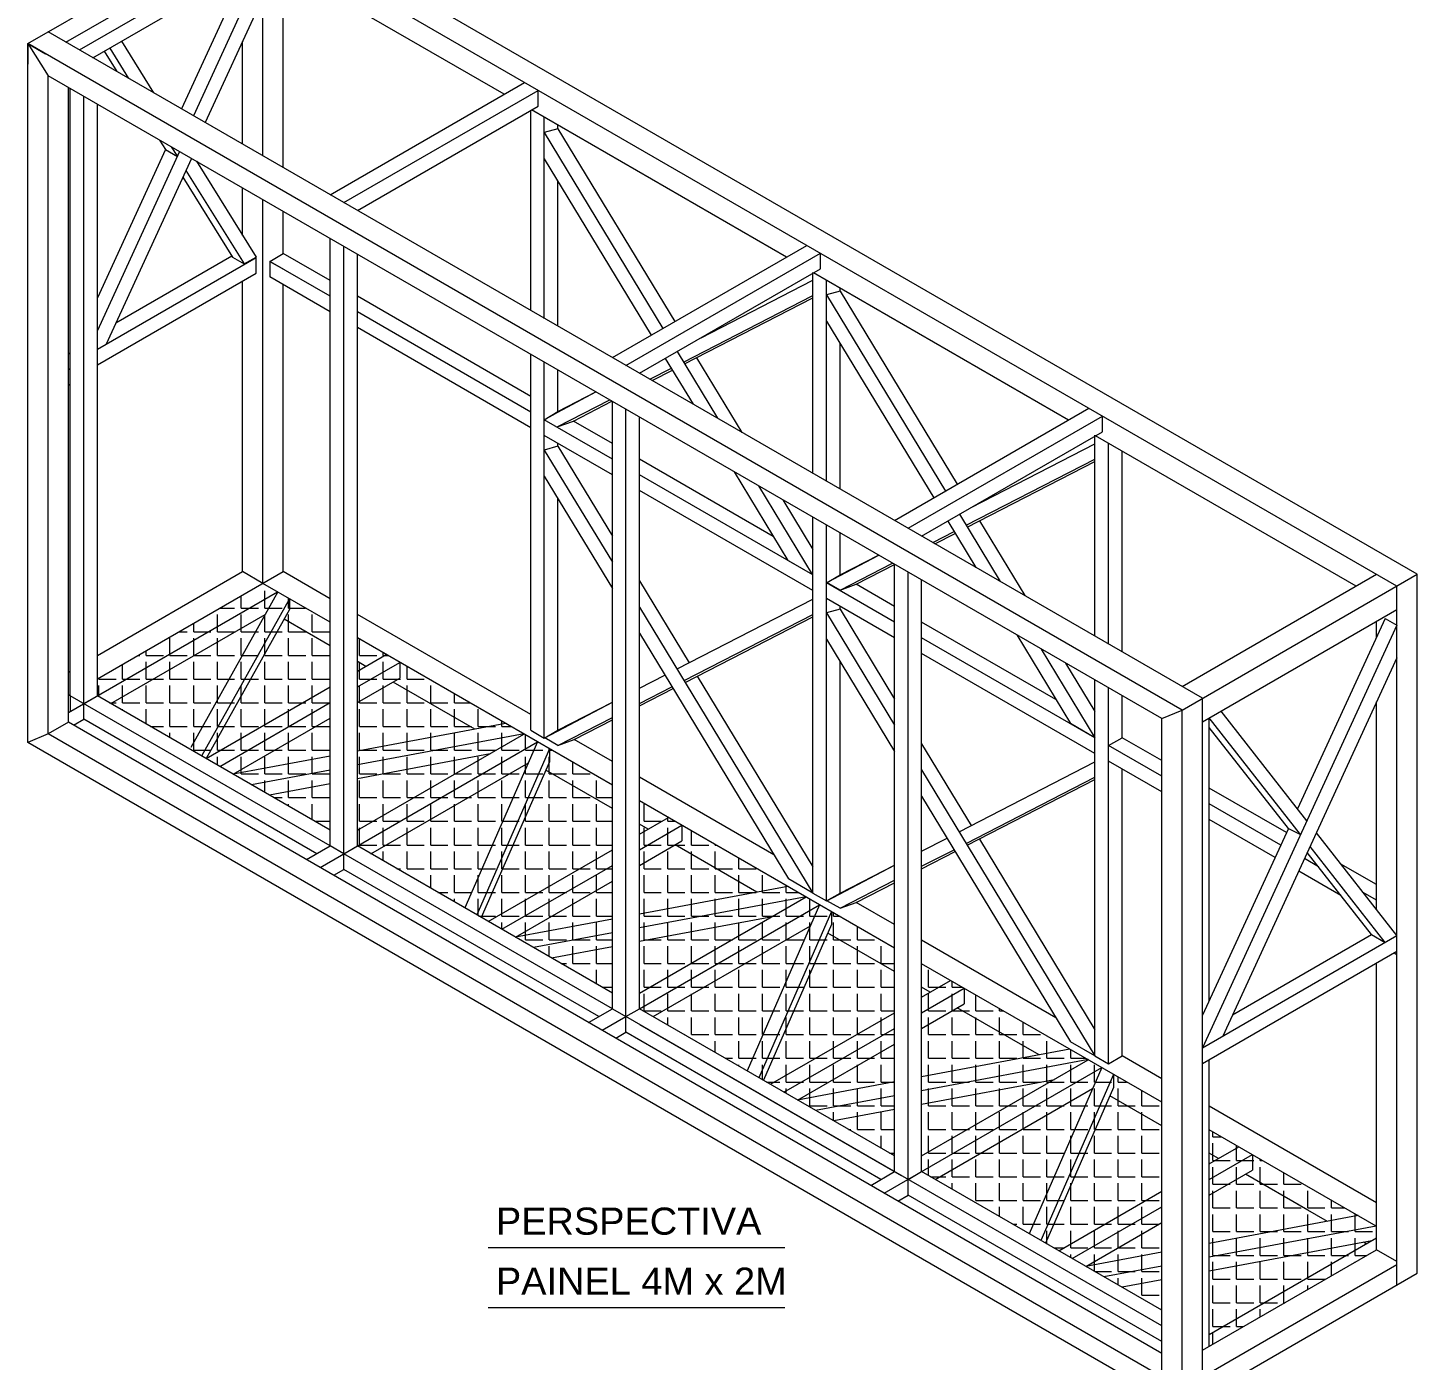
# Model space of a CAD drawing. Header units: millimetres. Extents: x 240378 to 252481, y -44226 to -32994.
# Drawn here: x 248387 to 252481, y -40822 to -36895 of the extents above; entities that cross this region are included whole.
import ezdxf

# ---------------------------------------------------------------- set-up
doc = ezdxf.new("R2010")
doc.units = ezdxf.units.MM
doc.header["$LTSCALE"] = 0.08
doc.layers.get('0').update_dxf_attribs({"lineweight": 5})
doc.styles.add('1-75', font='arial.ttf', dxfattribs={"height": 15})

msp = doc.modelspace()

# ---------------------------------------------------------------- hatches: boundary and pattern name
h = msp.add_hatch()
h.set_pattern_fill('ANGLE', color=256, scale=10)
h.set_pattern_definition([(0, (0, 441.044), (0, 69.85), [50.8, -19.05]), (90, (0, 441.044), (-69.85, 4e-15), [50.8, -19.05])])
h.paths.add_polyline_path([(249278.1, -38647.1), (249158.1, -38577.8), (249158.1, -38609), (249142, -38637.8), (249278.1, -38716.3)])
h.paths.add_polyline_path([(249278.1, -38716.3), (249142, -38637.8), (248912.4, -39048.9), (249278.1, -38837.8)])
h.paths.add_polyline_path([(249158.1, -38609), (249158.1, -38577.8), (249123.3, -38557.7), (249086, -38624.6), (248631.7, -38886.9), (248912.4, -39048.9)])
h.paths.add_polyline_path([(249086, -38624.6), (249122.5, -38559.1), (249122.5, -38557.3), (248591.7, -38863.8), (248631.7, -38886.9)])
h.paths.add_polyline_path([(249122.5, -38557.3), (249079.5, -38532.4), (248591.7, -38814.1), (248591.7, -38863.8)])
h.paths.add_polyline_path([(249443.2, -38742.4), (249358.1, -38693.3), (249358.1, -38762.5), (249383.2, -38777.1)])
h.paths.add_polyline_path([(249358.1, -38762.5), (249358.1, -38791.6), (249383.2, -38777.1)], flags=17)
h.paths.add_polyline_path([(249483.2, -38765.5), (249443.2, -38742.4), (249383.2, -38777.1), (249358.1, -38791.6), (249358.1, -38837.8)])
h.paths.add_polyline_path([(249278.1, -38884), (249278.1, -38837.8), (248912.4, -39048.9), (248952.4, -39072)])
h.paths.add_polyline_path([(249278.1, -38930.2), (249278.1, -38884), (248952.4, -39072), (248992.4, -39095.1)])
h.paths.add_polyline_path([(249483.2, -38811.7), (249483.2, -38765.5), (249358.1, -38837.8), (249358.1, -38884)])
h.paths.add_polyline_path([(249483.2, -38765.5), (249483.2, -38811.7), (249463.2, -38823.3), (249704.1, -38962.3), (249794.8, -38945.4)])
h.paths.add_polyline_path([(249463.2, -38823.3), (249358.1, -38884), (249358.1, -39026.9), (249704.1, -38962.3)])
h.paths.add_polyline_path([(249278.1, -38930.2), (248992.4, -39095.1), (249278.1, -39041.8)], flags=17)
h.paths.add_polyline_path([(249278.1, -39041.8), (248992.4, -39095.1), (249045.6, -39125.9), (249278.1, -39082.5)])
h.paths.add_polyline_path([(249278.1, -39123.2), (249278.1, -39082.5), (249045.6, -39125.9), (249098.9, -39156.6)])
h.paths.add_polyline_path([(249848.1, -38976.2), (249794.8, -38945.4), (249358.1, -39026.9), (249358.1, -39067.6)])
h.paths.add_polyline_path([(249746.4, -39035.8), (249848.9, -38976.6), (249848.1, -38976.2), (249358.1, -39067.6), (249358.1, -39108.3)])
h.paths.add_polyline_path([(249746.4, -39035.8), (249358.1, -39108.3), (249358.1, -39260)], flags=17)
h.paths.add_polyline_path([(249278.1, -39123.2), (249098.9, -39156.6), (249278.1, -39260)])
h.paths.add_polyline_path([(249888.9, -38999.7), (249848.9, -38976.6), (249358.1, -39260), (249358.1, -39306.2)])
h.paths.add_polyline_path([(249861.9, -39061.5), (249888.9, -38999.7), (249358.1, -39306.2), (249398.1, -39329.3)])
h.paths.add_polyline_path([(249861.9, -39061.5), (249398.1, -39329.3), (249674.8, -39489.1)])
h.paths.add_polyline_path([(249923.8, -39019.9), (249888.9, -38999.7), (249674.8, -39489.1), (249709.7, -39509.3)])
h.paths.add_polyline_path([(249923.8, -39058.1), (249923.8, -39019.9), (249709.7, -39509.3), (249723.1, -39517)])
h.paths.add_polyline_path([(250109.4, -39196.3), (249912.9, -39082.9), (249723.1, -39517), (249743.8, -39528.9), (250109.4, -39317.8)])
h.paths.add_polyline_path([(249923.8, -39019.9), (249923.8, -39058.1), (249912.9, -39082.9), (250109.4, -39196.3), (250109.4, -39127.1)])
h.paths.add_polyline_path([(250274.6, -39222.4), (250189.4, -39173.3), (250189.4, -39242.5), (250214.6, -39257.1)])
h.paths.add_polyline_path([(250214.6, -39257.1), (250189.4, -39242.5), (250189.4, -39271.6)], flags=17)
h.paths.add_polyline_path([(250314.6, -39245.5), (250274.6, -39222.4), (250214.6, -39257.1), (250189.4, -39271.6), (250189.4, -39317.8)])
h.paths.add_polyline_path([(250314.6, -39291.7), (250314.6, -39245.5), (250189.4, -39317.8), (250189.4, -39364)])
h.paths.add_polyline_path([(250109.4, -39364), (250109.4, -39317.8), (249743.8, -39528.9), (249783.8, -39552)])
h.paths.add_polyline_path([(250109.4, -39410.2), (250109.4, -39364), (249783.8, -39552), (249823.8, -39575.1)])
h.paths.add_polyline_path([(250109.4, -39410.2), (249823.8, -39575.1), (250109.4, -39521.8)])
h.paths.add_polyline_path([(250109.4, -39521.8), (249823.8, -39575.1), (249877, -39605.9), (250109.4, -39562.5)])
h.paths.add_polyline_path([(250109.4, -39562.5), (249877, -39605.9), (249930.3, -39636.6), (250109.4, -39603.2)])
h.paths.add_polyline_path([(250109.4, -39603.2), (249930.3, -39636.6), (250109.4, -39740)])
h.paths.add_polyline_path([(250577.8, -39515.8), (250189.4, -39588.3), (250189.4, -39740)], flags=17)
h.paths.add_polyline_path([(250577.8, -39515.8), (250680.3, -39456.6), (250679.5, -39456.2), (250189.4, -39547.6), (250189.4, -39588.3)])
h.paths.add_polyline_path([(250679.5, -39456.2), (250626.2, -39425.4), (250189.4, -39506.9), (250189.4, -39547.6)])
h.paths.add_polyline_path([(250535.5, -39442.3), (250294.6, -39303.3), (250189.4, -39364), (250189.4, -39506.9)])
h.paths.add_polyline_path([(250314.6, -39245.5), (250314.6, -39291.7), (250294.6, -39303.3), (250535.5, -39442.3), (250626.2, -39425.4)])
h.paths.add_polyline_path([(250720.3, -39479.7), (250680.3, -39456.6), (250577.8, -39515.8), (250189.4, -39740), (250189.4, -39786.2)])
h.paths.add_polyline_path([(250693.3, -39541.5), (250720.3, -39479.7), (250189.4, -39786.2), (250229.4, -39809.3)])
h.paths.add_polyline_path([(250693.3, -39541.5), (250229.4, -39809.3), (250506.2, -39969.1)])
h.paths.add_polyline_path([(250755.2, -39499.9), (250720.3, -39479.7), (250693.3, -39541.5), (250506.2, -39969.1), (250541.1, -39989.3)])
h.paths.add_polyline_path([(250755.2, -39538.1), (250755.2, -39499.9), (250541.1, -39989.3), (250554.4, -39997)])
h.paths.add_polyline_path([(250940.8, -39676.3), (250744.3, -39562.9), (250554.4, -39997), (250575.1, -40008.9), (250940.8, -39797.8)])
h.paths.add_polyline_path([(250755.2, -39499.9), (250755.2, -39538.1), (250744.3, -39562.9), (250940.8, -39676.3), (250940.8, -39607.1)])
h.paths.add_polyline_path([(251020.8, -39722.5), (251020.8, -39751.6), (251046, -39737.1)], flags=17)
h.paths.add_polyline_path([(251106, -39702.4), (251020.8, -39653.3), (251020.8, -39722.5), (251046, -39737.1)])
h.paths.add_polyline_path([(251146, -39725.5), (251106, -39702.4), (251046, -39737.1), (251020.8, -39751.6), (251020.8, -39797.8)])
h.paths.add_polyline_path([(250940.8, -39844), (250940.8, -39797.8), (250575.1, -40008.9), (250615.1, -40032)])
h.paths.add_polyline_path([(250940.8, -39890.2), (250940.8, -39844), (250615.1, -40032), (250655.1, -40055.1)])
h.paths.add_polyline_path([(250940.8, -39890.2), (250655.1, -40055.1), (250940.8, -40001.8)], flags=17)
h.paths.add_polyline_path([(251126, -39783.3), (251020.8, -39844), (251020.8, -39986.9), (251366.9, -39922.3)])
h.paths.add_polyline_path([(251146, -39725.5), (251020.8, -39797.8), (251020.8, -39844), (251126, -39783.3), (251146, -39771.7)])
h.paths.add_polyline_path([(251146, -39725.5), (251146, -39771.7), (251126, -39783.3), (251366.9, -39922.3), (251457.6, -39905.4)])
h.paths.add_polyline_path([(250940.8, -40001.8), (250655.1, -40055.1), (250708.4, -40085.9), (250940.8, -40042.5)])
h.paths.add_polyline_path([(250940.8, -40083.2), (250940.8, -40042.5), (250708.4, -40085.9), (250761.7, -40116.6)])
h.paths.add_polyline_path([(250940.8, -40083.2), (250761.7, -40116.6), (250940.8, -40220)])
h.paths.add_polyline_path([(251409.2, -39995.8), (251020.8, -40068.3), (251020.8, -40220)], flags=17)
h.paths.add_polyline_path([(251409.2, -39995.8), (251511.7, -39936.6), (251510.9, -39936.2), (251020.8, -40027.6), (251020.8, -40068.3)])
h.paths.add_polyline_path([(251510.9, -39936.2), (251457.6, -39905.4), (251020.8, -39986.9), (251020.8, -40027.6)])
h.paths.add_polyline_path([(251551.7, -39959.7), (251511.7, -39936.6), (251020.8, -40220), (251020.8, -40266.2)])
h.paths.add_polyline_path([(251524.7, -40021.5), (251551.7, -39959.7), (251020.8, -40266.2), (251060.8, -40289.3)])
h.paths.add_polyline_path([(251524.7, -40021.5), (251060.8, -40289.3), (251337.6, -40449.1)])
h.paths.add_polyline_path([(251586.5, -39979.9), (251551.7, -39959.7), (251337.6, -40449.1), (251372.5, -40469.3)])
h.paths.add_polyline_path([(251586.5, -40018.1), (251586.5, -39979.9), (251372.5, -40469.3), (251385.8, -40477)])
h.paths.add_polyline_path([(251575.7, -40042.9), (251385.8, -40477), (251424.7, -40499.4), (251728.5, -40324.1), (251728.5, -40131.1)])
h.paths.add_polyline_path([(251586.5, -39979.9), (251586.5, -40018.1), (251575.7, -40042.9), (251728.5, -40131.1), (251728.5, -40061.8)])
h.paths.add_polyline_path([(251728.5, -40370.3), (251728.5, -40324.1), (251424.7, -40499.4), (251464.7, -40522.5)])
h.paths.add_polyline_path([(251728.5, -40416.4), (251728.5, -40370.3), (251464.7, -40522.5), (251504.7, -40545.6)])
h.paths.add_polyline_path([(251728.5, -40416.4), (251504.7, -40545.6), (251728.5, -40503.9)])
h.paths.add_polyline_path([(251728.5, -40503.9), (251504.7, -40545.6), (251558, -40576.4), (251728.5, -40544.6)])
h.paths.add_polyline_path([(251728.5, -40544.6), (251558, -40576.4), (251611.3, -40607.1), (251728.5, -40585.3)])
h.paths.add_polyline_path([(251728.5, -40585.3), (251611.3, -40607.1), (251728.5, -40674.8)])
h.paths.add_polyline_path([(252361.3, -40427.2), (252360.5, -40426.7), (252335.8, -40431.3), (252361.3, -40463.8)])
h.paths.add_polyline_path([(252269.8, -40443.6), (252276.2, -40447.3), (252272.8, -40443)])
h = msp.add_hatch()
h.set_pattern_fill('ANGLE', color=256, scale=10)
h.set_pattern_definition([(0, (0, 0), (0, 69.85), [50.8, -19.05]), (90, (0, 0), (-69.85, 4e-15), [50.8, -19.05])])
h.paths.add_polyline_path([(251868.5, -40142.6), (251868.5, -40211.9), (251895.6, -40227.6), (251955.6, -40192.9)])
h.paths.add_polyline_path([(251868.5, -40211.9), (251868.5, -40243.2), (251895.6, -40227.6)], flags=17)
h.paths.add_polyline_path([(251995.6, -40216), (251955.6, -40192.9), (251895.6, -40227.6), (251868.5, -40243.2), (251868.5, -40289.4)])
h.paths.add_polyline_path([(251995.6, -40262.2), (251995.6, -40216), (251868.5, -40289.4), (251868.5, -40335.6)])
h.paths.add_polyline_path([(251995.6, -40216), (251995.6, -40262.2), (251975.6, -40273.8), (252158.5, -40379.4), (252216.5, -40412.9), (252307.2, -40395.9)])
h.paths.add_polyline_path([(251975.6, -40273.8), (251868.5, -40335.6), (251868.5, -40477.8), (252216.5, -40412.9), (252158.5, -40379.4)])
h.paths.add_polyline_path([(252360.5, -40426.7), (252307.2, -40395.9), (251868.5, -40477.8), (251868.5, -40518.5)])
h.paths.add_polyline_path([(252347.4, -40469.8), (252361.3, -40461.8), (252361.3, -40426.5), (252360.5, -40426.7), (251868.5, -40518.5), (251868.5, -40559.2)])
h.paths.add_polyline_path([(252331.3, -40479.1), (252323, -40474.4), (251868.5, -40559.2), (251868.5, -40746.3)], flags=17)
h.paths.add_polyline_path([(252347.4, -40469.8), (252323, -40474.4), (252331.3, -40479.1)], flags=17)
h.paths.add_polyline_path([(252361.3, -40496.4), (252361.3, -40461.8), (252347.4, -40469.8), (252331.3, -40479.1), (251868.5, -40746.3), (251868.5, -40781)])

# ---------------------------------------------------------------- linework, layer by layer
for p, q in [((248386.7, -36941.7), (249079.5, -36541.7)), ((248386.7, -36941.7), (249079.5, -36541.7)), ((252481.3, -38505.7), (249079.5, -36541.7)), ((252421.3, -38540.4), (249019.5, -36576.3)), ((248498.6, -36937.1), (249071.5, -36606.3)), ((248538.6, -36960.2), (249111.5, -36629.4)), ((248578.6, -36983.3), (249111.5, -36675.6)), ((249790.9, -37091), (249091.5, -36687.2)), ((249028.9, -36723.3), (248839.9, -37134.1)), ((249073.2, -36722.8), (248874.7, -37154.2)), ((249079.5, -37272.4), (249079.5, -36694.1)), ((249139.5, -37307.1), (249139.5, -36714.9)), ((249073.2, -36818.5), (248909.5, -37174.3)), ((251848.5, -38871.1), (248446.7, -36907.1)), ((251788.5, -38905.7), (248386.7, -36941.7)), ((248386.7, -39001.7), (248386.7, -36941.7)), ((248386.7, -36941.7), (248386.7, -37001.7)), ((248386.7, -36941.7), (248446.7, -37036.3)), ((248386.7, -36941.7), (248438.6, -36971.7)), ((248612, -36964), (248649.5, -37024.2)), ((248628.2, -36954.7), (248683.8, -37044)), ((248662.8, -36934.6), (248757.5, -37086.5)), ((249019.5, -37237.8), (249019.5, -36935.2)), ((248446.7, -38976.3), (248446.7, -37036.3)), ((251728.5, -38931.1), (248446.7, -37036.3)), ((248506.7, -38941.7), (248506.7, -37071)), ((248511.7, -38863.8), (248511.7, -37073.9)), ((248551.7, -38886.9), (248551.7, -37097)), ((249278.1, -37387.1), (249850.9, -37056.3)), ((249318.1, -37410.2), (249890.9, -37079.4)), ((249890.9, -37125.6), (249890.9, -37079.4)), ((248591.7, -38863.8), (248591.7, -37120.1)), ((249358.1, -37433.3), (249890.9, -37125.6)), ((250622.3, -37571), (249870.9, -37137.2)), ((249868.9, -37728.2), (249868.9, -37138.3)), ((249908.9, -37751.3), (249908.9, -37159.1)), ((249948.9, -37192.9), (249908.9, -37204)), ((249908.9, -37204), (250258.6, -37780.9)), ((249948.9, -37192.9), (249948.9, -37182.2)), ((249948.9, -37192.9), (250293.3, -37760.9)), ((248792.8, -37254.1), (248591.7, -37691.2)), ((248834.1, -37260), (248591.7, -37786.9)), ((248775.3, -37226.1), (248792.8, -37254.1)), ((248792.8, -37254.1), (248827.4, -37274.5)), ((248809.6, -37245.9), (248827.4, -37274.5)), ((248868.9, -37280.1), (248617.3, -37827)), ((248883.4, -37288.5), (249059.5, -37570.9)), ((249908.9, -37281.2), (250224, -37800.9)), ((248843.4, -37335.4), (248990.2, -37570.9)), ((248852.7, -37315.1), (249024.7, -37591)), ((249019.5, -37506.8), (249019.5, -37367.1)), ((249948.9, -37774.4), (249948.9, -37347.2)), ((249079.5, -38532.4), (249079.5, -37401.7)), ((249139.5, -37560.2), (249139.5, -37436.3)), ((249139.5, -37560.2), (249139.5, -37436.3)), ((249278.1, -39306.2), (249278.1, -37516.3)), ((249318.1, -39375.5), (249318.1, -37539.4)), ((250109.4, -37867.1), (250682.3, -37536.3)), ((248591.7, -37841.8), (249059.5, -37571.7)), ((248646.2, -37764.1), (248987.7, -37567)), ((248990.2, -37570.9), (249024.7, -37591)), ((249024.7, -37591), (249059.5, -37570.9)), ((249058.8, -37571.3), (249059.5, -37571.7)), ((249059.5, -37617.9), (249059.5, -37571.7)), ((249099.5, -37583.3), (249139.5, -37560.2)), ((249278.1, -37686.3), (249099.5, -37583.3)), ((249099.5, -37583.3), (249099.5, -37629.4)), ((249099.5, -37583.3), (249140.3, -37606.8)), ((249140.9, -37607.2), (249102, -37584.7)), ((249278.1, -37640.2), (249139.5, -37560.2)), ((249358.1, -39306.2), (249358.1, -37562.5)), ((250149.4, -37890.2), (250722.3, -37559.4)), ((250722.3, -37605.6), (250722.3, -37559.4)), ((248591.7, -37888), (249059.5, -37617.9)), ((250189.4, -37913.3), (250722.3, -37605.6)), ((250700.3, -38208.2), (250700.3, -37616)), ((251453.6, -38051), (250702.3, -37617.2)), ((249019.5, -38497.8), (249019.5, -37641)), ((249278.1, -37732.5), (249099.5, -37629.4)), ((249139.5, -38497.8), (249139.5, -37652.5)), ((249139.5, -38497.8), (249139.5, -37652.5)), ((250370.9, -37808.5), (250698.4, -37640.1)), ((250740.3, -38231.3), (250740.3, -37639.1)), ((250780.3, -37670.8), (250780.3, -37662.2)), ((249868.9, -37981.3), (249358.1, -37686.3)), ((250318.8, -37880.2), (250698.4, -37685.1)), ((250322.1, -37885.6), (250698.4, -37692.1)), ((250780.3, -37670.8), (250740.3, -37682)), ((250740.3, -37682), (251090.9, -38260.4)), ((250780.3, -37670.8), (251125.6, -38240.4)), ((249868.9, -38027.5), (249358.1, -37732.5)), ((249868.9, -38073.7), (249358.1, -37778.7)), ((250740.3, -37759.2), (251056.3, -38280.4)), ((250780.3, -38254.4), (250780.3, -37825.2)), ((248506.7, -37856.2), (248511.7, -37853.3)), ((249868.9, -38965.1), (249868.9, -37857.5)), ((250265.5, -37869.4), (250347.3, -38004.4)), ((250300.1, -37849.4), (250419.3, -38046)), ((250357.7, -37867.3), (250491.3, -38087.5)), ((248506.7, -37902.4), (248511.7, -37899.5)), ((249908.9, -38988.2), (249908.9, -37880.6)), ((249948.9, -38025.4), (249948.9, -37903.7)), ((250220.1, -37931), (250283.2, -37898.6)), ((250226.6, -37934.7), (250286.4, -37903.9)), ((248506.7, -37948.6), (248511.7, -37945.7)), ((249947, -38071.4), (250101.7, -37991.9)), ((249948.9, -38025.4), (250060.5, -37968.1)), ((249948.9, -38027.4), (250061, -37968.4)), ((249994.7, -38053.9), (250107.6, -37995.9)), ((250109.4, -39786.2), (250109.4, -37996.3)), ((249908.9, -38050.6), (249948.9, -38025.4)), ((249908.9, -38050.6), (249948.9, -38027.5)), ((249948.9, -38027.5), (249948.9, -38027.4)), ((250149.4, -39855.5), (250149.4, -38019.4)), ((250940.8, -38347.1), (251513.6, -38016.3)), ((250109.4, -38166.3), (249908.9, -38050.6)), ((249947, -38071.4), (249994.7, -38053.9)), ((250109.4, -38120.2), (249994.7, -38053.9)), ((250189.4, -39786.2), (250189.4, -38042.5)), ((250980.8, -38370.2), (251553.6, -38039.4)), ((251553.6, -38085.6), (251553.6, -38039.4)), ((250109.4, -38212.5), (249908.9, -38096.8)), ((249948.9, -38128.5), (249948.9, -38119.9)), ((251020.8, -38393.3), (251553.6, -38085.6)), ((251531.7, -38688.2), (251531.7, -38096)), ((252301.3, -38540.4), (251533.6, -38097.2)), ((251571.7, -38711.3), (251571.7, -38119.1)), ((249948.9, -38128.5), (249908.9, -38139.6)), ((249908.9, -38139.6), (250109.4, -38470.4)), ((249948.9, -38128.5), (250109.4, -38393.3)), ((251167, -38308.7), (251531.7, -38121.2)), ((251611.7, -38734.4), (251611.7, -38142.2)), ((250583.4, -38393.8), (250189.4, -38166.3)), ((251152.1, -38361.3), (251531.7, -38166.2)), ((251155.3, -38366.7), (251531.7, -38173.2)), ((249908.9, -38216.8), (250109.4, -38547.6)), ((250700.3, -38507.5), (250189.4, -38212.5)), ((250467.9, -38203.3), (250626.5, -38464.8)), ((249948.9, -38965.1), (249948.9, -38282.8)), ((250700.3, -38553.7), (250189.4, -38258.7)), ((250539.9, -38244.9), (250698.4, -38506.4)), ((250611.8, -38286.4), (250700.3, -38432.3)), ((251167, -38308.7), (251167.1, -38308.8)), ((250700.3, -39445.1), (250700.3, -38337.5)), ((250740.3, -39468.2), (250740.3, -38360.6)), ((251097.8, -38348.8), (251180.6, -38485.5)), ((251132.4, -38328.8), (251252.6, -38527)), ((251191, -38348.3), (251324.5, -38568.6)), ((250780.3, -38507.5), (250780.3, -38383.7)), ((251053.4, -38412.1), (251116.4, -38379.6)), ((251059.8, -38415.8), (251119.7, -38385)), ((250700.3, -38507.5), (250628.3, -38465.9)), ((250741.4, -38530), (250894.3, -38449.5)), ((250780.3, -38507.5), (250893.7, -38449.2)), ((250780.3, -38552.5), (250934.9, -38473)), ((250827.9, -38535), (250940.8, -38477)), ((250940.8, -40266.2), (250940.8, -38476.3)), ((248591.7, -38814.1), (249139.5, -38497.8)), ((248591.7, -38744.8), (249019.5, -38497.8)), ((249079.5, -38532.4), (249019.5, -38497.8)), ((249278.1, -38577.8), (249139.5, -38497.8)), ((249278.1, -38577.8), (249181.9, -38522.3)), ((250189.4, -38525.2), (250335.6, -38766.3)), ((250740.3, -38530.6), (250780.3, -38507.5)), ((250780.3, -38552.5), (250741.4, -38530)), ((250980.8, -40335.5), (250980.8, -38499.4)), ((251020.8, -40266.2), (251020.8, -38522.5)), ((251788.5, -38905.7), (252481.3, -38505.7)), ((251788.5, -38836.4), (252361.3, -38505.7)), ((252481.3, -40565.7), (252481.3, -38505.7)), ((248506.7, -38912.8), (249122.5, -38557.3)), ((249123.3, -38557.7), (248867, -39016.6)), ((249278.1, -38647.1), (249079.5, -38532.4)), ((249122.5, -38557.3), (249122.5, -38559.1)), ((250940.8, -38646.3), (250740.3, -38530.6)), ((250780.3, -38552.5), (250827.9, -38535)), ((250940.8, -38600.2), (250827.9, -38535)), ((252421.3, -40600.4), (252421.3, -38540.4)), ((249158, -38577.7), (248899.8, -39039.9)), ((249158.1, -38609), (248912.4, -39048.9)), ((249158.1, -38577.8), (249158.1, -38609)), ((250189.4, -38602.4), (250700.3, -39445.1)), ((250299.9, -38784.6), (250700.3, -38578.8)), ((250940.8, -38692.5), (250740.3, -38576.8)), ((250780.3, -38608.5), (250740.3, -38619.6)), ((250780.3, -38608.5), (250780.3, -38599.9)), ((250780.3, -38608.5), (250940.8, -38873.3)), ((251848.5, -38940.4), (252421.3, -38609.6)), ((248631.7, -38886.9), (249086, -38624.6)), ((249278.1, -38716.3), (249142, -38637.8)), ((249278.1, -38716.3), (249142, -38637.8)), ((249868.9, -38918.9), (249358.1, -38624)), ((250320.7, -38818.9), (250700.3, -38623.8)), ((250324, -38824.3), (250700.3, -38630.8)), ((250740.3, -38619.6), (250940.8, -38950.4)), ((251416.6, -38874.9), (251020.8, -38646.3)), ((252386.5, -38635.7), (252128.5, -39196.6)), ((252361.3, -38690.6), (252361.3, -38644.3)), ((252386.5, -38635.7), (252421.3, -38655.8)), ((250109.4, -39127.1), (249358.1, -38693.3)), ((250189.4, -38679.6), (250628.3, -39403.6)), ((251531.7, -38987.5), (251020.8, -38692.5)), ((251301.2, -38684.4), (251459.7, -38945.9)), ((252421.3, -38655.8), (251848.5, -39901.1)), ((250740.3, -38696.8), (250940.8, -39027.6)), ((251373.1, -38725.9), (251531.7, -38987.5)), ((249358.1, -38791.6), (249443.2, -38742.4)), ((249383.2, -38777.1), (249358.1, -38762.5)), ((249358.1, -38837.8), (249483.2, -38765.5)), ((249483.2, -38765.5), (249483.2, -38811.7)), ((250780.3, -39445.1), (250780.3, -38762.8)), ((251531.7, -39033.7), (251020.8, -38738.7)), ((251445.1, -38767.5), (251531.7, -38910.3)), ((252421.3, -38751.5), (251908.4, -39866.5)), ((248506.7, -38793.9), (248511.7, -38791)), ((249358.1, -38884), (249483.2, -38811.7)), ((250189.4, -38841.4), (250264.3, -38803)), ((250359.6, -38806), (250700.3, -39367.9)), ((248912.4, -39048.9), (249278.1, -38837.8)), ((249704.1, -38962.3), (249463.2, -38823.3)), ((250189.4, -38886.4), (250285.1, -38837.3)), ((250189.4, -38893.5), (250288.3, -38842.6)), ((251531.7, -39925.1), (251531.7, -38817.5)), ((251571.7, -39948.2), (251571.7, -38840.6)), ((248506.7, -38863.1), (248511.7, -38860.3)), ((248511.7, -38863.8), (248511.7, -38910)), ((249278.1, -39306.2), (248511.7, -38863.8)), ((248551.7, -38886.9), (248591.7, -38863.8)), ((248551.7, -38933), (248551.7, -38886.9)), ((249278.1, -39260), (248591.7, -38863.8)), ((248952.4, -39072), (249278.1, -38884)), ((249910, -38987.6), (250109.4, -38882.6)), ((249948.9, -38965.1), (250109.4, -38882.6)), ((251611.7, -38987.5), (251611.7, -38863.7)), ((251848.5, -40931.1), (251848.5, -38871.1)), ((252361.3, -39493.8), (252361.3, -38882)), ((248506.7, -38912.8), (248511.7, -38910)), ((248521.7, -38950.4), (248551.7, -38933)), ((249238.1, -39329.3), (248551.7, -38933)), ((248992.4, -39095.1), (249278.1, -38930.2)), ((249948.9, -39010.1), (250109.4, -38927.6)), ((249996.6, -38992.6), (250109.4, -38934.6)), ((251728.5, -38931.1), (251788.5, -38905.7)), ((251728.5, -40871.1), (251728.5, -38931.1)), ((251788.5, -40965.7), (251788.5, -38905.7)), ((251868.5, -39761.9), (251868.5, -38928.8)), ((252137.6, -39272.5), (251868.5, -38928.8)), ((252156.2, -39232), (251903.1, -38908.8)), ((248386.7, -39001.7), (248386.7, -38941.7)), ((248446.7, -38976.3), (248386.7, -39001.7)), ((248506.7, -38941.7), (248446.7, -38976.3)), ((251728.5, -40871.1), (248446.7, -38976.3)), ((251728.5, -40801.8), (248506.7, -38941.7)), ((249794.8, -38945.4), (249358.1, -39026.9)), ((249849.3, -38976), (249358.1, -39067.6)), ((249358.1, -39260), (249848.9, -38976.6)), ((249868.9, -38965.1), (249908.9, -38988.2)), ((249908.9, -38988.2), (249948.9, -38965.1)), ((251531.7, -38987.5), (251459.7, -38945.9)), ((252101.8, -39254.7), (251868.5, -38956.8)), ((251788.5, -40965.7), (248386.7, -39001.7)), ((249248.1, -39369.7), (249888.9, -38999.7)), ((249888.9, -38999.7), (249674.8, -39489.2)), ((249923.8, -39019.9), (249709.7, -39509.3)), ((249948.9, -39010.1), (249910, -38987.6)), ((249923.8, -39019.9), (249923.8, -39058.1)), ((249948.9, -39010.1), (249996.6, -38992.6)), ((250109.4, -39057.8), (249996.6, -38992.6)), ((251020.8, -39005.2), (251167, -39246.3)), ((251571.7, -39010.6), (251611.7, -38987.5)), ((251728.5, -39101.1), (251571.7, -39010.6)), ((251728.5, -39054.9), (251611.7, -38987.5)), ((249278.1, -39041.8), (248992.4, -39095.1)), ((249749.6, -39035.2), (249358.1, -39108.3)), ((249398.1, -39329.3), (249861.9, -39061.5)), ((249923.8, -39058.1), (249723.1, -39517)), ((251131.3, -39264.6), (251531.7, -39058.8)), ((251728.5, -39147.3), (251571.7, -39056.8)), ((249278.1, -39082.5), (249045.6, -39125.9)), ((250109.4, -39196.3), (249912.9, -39082.9)), ((251020.8, -39082.4), (251531.7, -39925.1)), ((251611.7, -39925.1), (251611.7, -39079.9)), ((249278.1, -39123.2), (249098.9, -39156.6)), ((250585.3, -39332.5), (250189.4, -39104)), ((251152.1, -39298.9), (251531.7, -39103.8)), ((251155.3, -39304.3), (251531.7, -39110.8)), ((252096.1, -39267.1), (251868.5, -39135.7)), ((250940.8, -39607.1), (250189.4, -39173.3)), ((251020.8, -39159.6), (251459.7, -39883.6)), ((252079.3, -39303.6), (251868.5, -39181.9)), ((250189.4, -39271.6), (250274.6, -39222.4)), ((250214.6, -39257.1), (250189.4, -39242.5)), ((250189.4, -39317.8), (250314.6, -39245.5)), ((250314.6, -39245.5), (250314.6, -39291.7)), ((252101.8, -39254.7), (251848.5, -39805.4)), ((252062.5, -39340.1), (251868.5, -39228.1)), ((252101.8, -39254.7), (252137.6, -39272.5)), ((249208.1, -39346.6), (249278.1, -39306.2)), ((249318.1, -39329.3), (249278.1, -39306.2)), ((249318.1, -39329.3), (249358.1, -39306.2)), ((250109.4, -39740), (249358.1, -39306.2)), ((250189.4, -39364), (250314.6, -39291.7)), ((250535.5, -39442.3), (250294.6, -39303.3)), ((251020.8, -39321.4), (251095.7, -39283)), ((251191, -39286), (251531.7, -39847.9)), ((252386.6, -39590.4), (252165.4, -39307.9)), ((252421.3, -39570.4), (252184, -39267.4)), ((250109.4, -39786.2), (249318.1, -39329.3)), ((249743.8, -39528.9), (250109.4, -39317.8)), ((251020.8, -39366.4), (251116.4, -39317.3)), ((251020.8, -39373.5), (251119.7, -39322.6)), ((252190.4, -39367.8), (252148.8, -39343.8)), ((252346.6, -39567.3), (252157.3, -39325.5)), ((249288.1, -39392.8), (249318.1, -39375.5)), ((250069.4, -39809.3), (249318.1, -39375.5)), ((249783.8, -39552), (250109.4, -39364)), ((250741.4, -39467.6), (250940.8, -39362.6)), ((250780.3, -39445.1), (250940.8, -39362.6)), ((252256.4, -39452.1), (252132.1, -39380.3)), ((252361.3, -39420.3), (252256.2, -39359.6)), ((249823.8, -39575.1), (250109.4, -39410.2)), ((250626.2, -39425.4), (250189.4, -39506.9)), ((250700.3, -39445.1), (250628.3, -39403.6)), ((250780.3, -39490.1), (250940.8, -39407.6)), ((250827.9, -39472.6), (250940.8, -39414.6)), ((250680.7, -39456), (250189.4, -39547.6)), ((250189.4, -39740), (250680.3, -39456.6)), ((250700.3, -39445.1), (250740.3, -39468.2)), ((250740.3, -39468.2), (250780.3, -39445.1)), ((250780.3, -39490.1), (250741.4, -39467.6)), ((252361.3, -39466.4), (252322.2, -39443.9)), ((250189.4, -39786.2), (250720.3, -39479.7)), ((250720.3, -39479.7), (250506.2, -39969.2)), ((250755.2, -39499.9), (250541.1, -39989.3)), ((250755.2, -39499.9), (250755.2, -39538.1)), ((250780.3, -39490.1), (250827.9, -39472.6)), ((250940.8, -39537.8), (250827.9, -39472.6)), ((250109.4, -39521.8), (249823.8, -39575.1)), ((250581, -39515.2), (250189.4, -39588.3)), ((250229.4, -39809.3), (250693.3, -39541.5)), ((250755.2, -39538.1), (250554.4, -39997)), ((250109.4, -39562.5), (249877, -39605.9)), ((250940.8, -39676.3), (250744.3, -39562.9)), ((251416.6, -39812.5), (251020.8, -39584)), ((251848.5, -39901.1), (252421.3, -39570.4)), ((251937.3, -39803.6), (252346.6, -39567.3)), ((252346.6, -39567.3), (252386.6, -39590.4)), ((250109.4, -39603.2), (249930.3, -39636.6)), ((251848.5, -39947.3), (252421.3, -39616.6)), ((252413.2, -39621.2), (252421.3, -39625.8)), ((251728.5, -40061.8), (251020.8, -39653.3)), ((252361.3, -40496.4), (252361.3, -39651.2)), ((251020.8, -39751.6), (251106, -39702.4)), ((251046, -39737.1), (251020.8, -39722.5)), ((251020.8, -39797.8), (251146, -39725.5)), ((251146, -39725.5), (251146, -39771.7)), ((250039.4, -39826.6), (250109.4, -39786.2)), ((250109.4, -39786.2), (250149.4, -39809.3)), ((250149.4, -39809.3), (250189.4, -39786.2)), ((250940.8, -40220), (250189.4, -39786.2)), ((250575.1, -40008.9), (250940.8, -39797.8)), ((251020.8, -39844), (251146, -39771.7)), ((251366.9, -39922.3), (251126, -39783.3)), ((250079.4, -39849.7), (250149.4, -39809.3)), ((251728.5, -40721), (250149.4, -39809.3)), ((250189.4, -39832.4), (250960.8, -40277.8)), ((250119.4, -39872.8), (250149.4, -39855.5)), ((250900.8, -40289.3), (250149.4, -39855.5)), ((250615.1, -40032), (250940.8, -39844)), ((250655.1, -40055.1), (250940.8, -39890.2)), ((251457.6, -39905.4), (251020.8, -39986.9)), ((251531.7, -39925.1), (251459.7, -39883.6)), ((250910.8, -40329.7), (251551.7, -39959.7)), ((251512.1, -39936), (251020.8, -40027.6)), ((251020.8, -40220), (251511.7, -39936.6)), ((251551.7, -39959.7), (251337.6, -40449.2)), ((251531.7, -39925.1), (251571.7, -39948.2)), ((251571.7, -39948.2), (251611.7, -39925.1)), ((251728.5, -39992.5), (251611.7, -39925.1)), ((251868.5, -40781), (251868.5, -39935.7)), ((250940.8, -40001.8), (250655.1, -40055.1)), ((251412.3, -39995.2), (251020.8, -40068.3)), ((251586.5, -39979.9), (251372.5, -40469.3)), ((251586.5, -39979.9), (251586.5, -40018.1)), ((250940.8, -40042.5), (250708.4, -40085.9)), ((251060.8, -40289.3), (251524.7, -40021.5)), ((251586.5, -40018.1), (251385.8, -40477)), ((251728.5, -40131.1), (251575.7, -40042.9)), ((250940.8, -40083.2), (250761.7, -40116.6)), ((252361.3, -40357.9), (251868.5, -40073.3)), ((252360.5, -40426.7), (251868.5, -40142.6)), ((251868.5, -40243.2), (251955.6, -40192.9)), ((251895.6, -40227.6), (251868.5, -40211.9)), ((251868.5, -40289.4), (251995.6, -40216)), ((251995.6, -40216), (251995.6, -40262.2)), ((250870.8, -40306.6), (250940.8, -40266.2)), ((250980.8, -40289.3), (251020.8, -40266.2)), ((251728.5, -40674.8), (251020.8, -40266.2)), ((251868.5, -40335.6), (251995.6, -40262.2)), ((252158.5, -40379.4), (251975.6, -40273.8)), ((251424.7, -40499.4), (251728.5, -40324.1)), ((250950.8, -40352.8), (250980.8, -40335.5)), ((251728.5, -40767.2), (250980.8, -40335.5)), ((251464.7, -40522.5), (251728.5, -40370.3)), ((252216.5, -40412.9), (252127, -40361.2)), ((252307.2, -40395.9), (251868.5, -40477.8)), ((251504.7, -40545.6), (251728.5, -40416.4)), ((252360.5, -40426.7), (251868.5, -40518.5)), ((252361.3, -40426.5), (252360.5, -40426.7)), ((249743.7, -40489.6), (250617.5, -40489.6)), ((251868.5, -40746.3), (252361.3, -40461.8)), ((252347.4, -40469.8), (251868.5, -40559.2)), ((252331.3, -40479.1), (252323, -40474.4)), ((251728.5, -40503.9), (251504.7, -40545.6)), ((251848.5, -40792.5), (252361.3, -40496.4)), ((252421.3, -40531.1), (252361.3, -40496.4)), ((251728.5, -40544.6), (251558, -40576.4)), ((251788.5, -40965.7), (252481.3, -40565.7)), ((251848.5, -40871.1), (252421.3, -40540.4)), ((251728.5, -40585.3), (251611.3, -40607.1)), ((249743.7, -40666.5), (250617.5, -40666.5))]:
    msp.add_line(p, q)

# ---------------------------------------------------------------- texts
at = {"style": '1-75'}
for s, p in [('PERSPECTIVA', (249766.2, -40452.1)), ('PAINEL 4M x 2M', (249766.2, -40629))]:
    msp.add_text(s, height=80, dxfattribs=at).set_placement(p)

doc.saveas('drawing.dxf')
